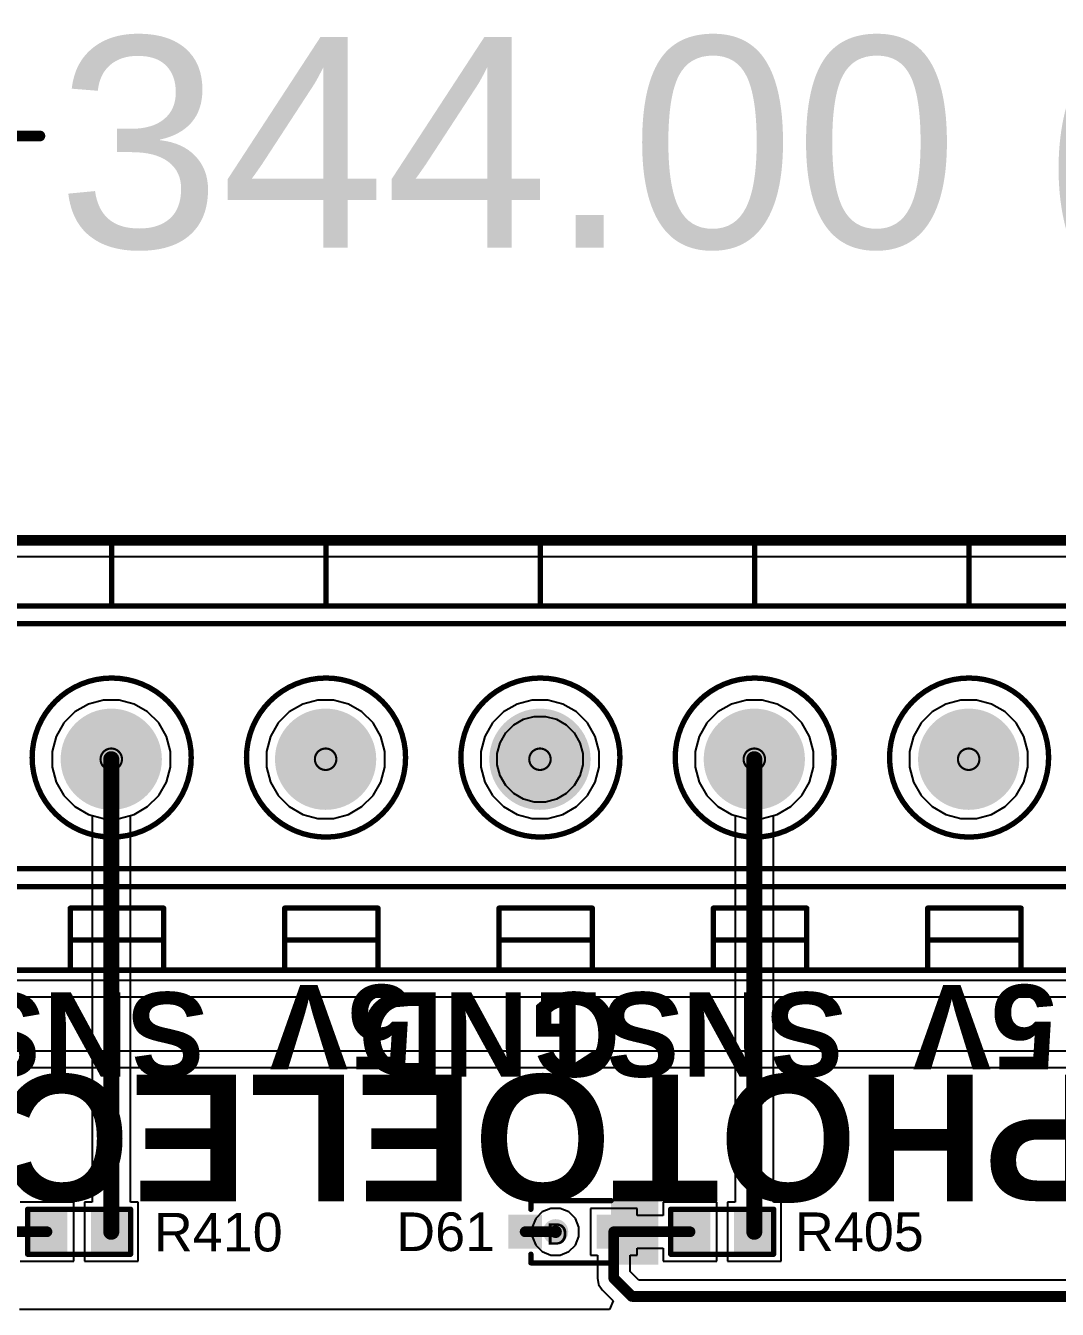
# Model space of a CAD drawing. Header units: inches. Extents: x -11 to 5428, y 0 to 5423.
# Drawn here: x 145.86 to 170.31, y 91.77 to 122.2 of the extents above; entities that cross this region are included whole.
import ezdxf

# ---------------------------------------------------------------- set-up
doc = ezdxf.new("R2010")
doc.units = ezdxf.units.IN
for name, color, linetype in [('Board Outline', 216, 'Continuous'), ('Bottom Layer', 5, 'Continuous'), ('Bottom Solder', 6, 'Continuous'), ('Dimension', 6, 'Continuous'), ('Drill Drawing', 1, 'Continuous'), ('GND', 16, 'Continuous'), ('Multi-Layer', 9, 'Continuous'), ('Pad Holes', 156, 'Continuous'), ('PWR', 76, 'Continuous'), ('Top Layer', 1, 'Continuous'), ('Top Overlay', 2, 'Continuous'), ('Top Paste', 8, 'Continuous'), ('Top Solder', 216, 'Continuous'), ('Via Holes', 16, 'Continuous')]:
    doc.layers.add(name, color=color, linetype=linetype)
doc.styles.add('Arial', font='', dxfattribs={"height": 0.2})
doc.styles.add('Arial_Bold', font='', dxfattribs={"height": 0.2})
doc.styles.get('Arial').set_extended_font_data('Arial')
doc.styles.get('Arial_Bold').set_extended_font_data('Arial', bold=True)

# ---------------------------------------------------------------- blocks, each defined once
blk = doc.blocks.new('SOD323F_93')
at = {"layer": 'Top Layer'}
for points in [[(-1.35, 0.3), (-0.75, 0.3), (-0.75, -0.3), (-1.35, -0.3)], [(0.75, 0.3), (1.35, 0.3), (1.35, -0.3), (0.75, -0.3)]]:
    blk.add_hatch(color=1, dxfattribs=at).paths.add_polyline_path(points)
at = {"layer": 'Top Overlay'}
for points in [[(0.988, 0.386), (2.108, 0.386), (2.108, 0.792), (0.988, 0.792)], [(1.422, -0.406), (2.108, -0.406), (2.108, 0.457), (1.422, 0.457)], [(0.988, -0.783), (2.108, -0.783), (2.108, -0.376), (0.988, -0.376)]]:
    blk.add_hatch(color=2, dxfattribs=at).paths.add_polyline_path(points)
at = {"layer": 'Top Paste'}
for points in [[(-1.35, 0.3), (-0.75, 0.3), (-0.75, -0.3), (-1.35, -0.3)], [(0.75, 0.3), (1.35, 0.3), (1.35, -0.3), (0.75, -0.3)]]:
    blk.add_hatch(color=8, dxfattribs=at).paths.add_polyline_path(points)
at = {"layer": 'Top Solder'}
for points in [[(-1.452, 0.402), (-0.648, 0.402), (-0.648, -0.402), (-1.452, -0.402)], [(0.648, 0.402), (1.452, 0.402), (1.452, -0.402), (0.648, -0.402)]]:
    blk.add_hatch(color=216, dxfattribs=at).paths.add_polyline_path(points)
at = {"layer": 'Top Overlay'}
for points in [[(-0.914, 0.533, 0.127, 0.127, 0), (-0.914, 0.737, 0.127, 0.127, 0)], [(-0.914, 0.737, 0.127, 0.127, 0), (0.988, 0.737, 0.127, 0.127, 0)], [(-0.914, -0.737, 0.127, 0.127, 0), (-0.914, -0.533, 0.127, 0.127, 0)], [(-0.914, -0.737, 0.127, 0.127, 0), (0.988, -0.737, 0.127, 0.127, 0)]]:
    blk.add_lwpolyline(points, format="xyseb", dxfattribs=at)
for points in [[(-0.946, 0.737, 0.0635, 0.0635, 1), (-0.883, 0.737, 0.0635, 0.0635, 1)], [(-0.946, 0.737, 0.0635, 0.0635, 1), (-0.883, 0.737, 0.0635, 0.0635, 1)], [(0.957, 0.737, 0.0635, 0.0635, 1), (1.02, 0.737, 0.0635, 0.0635, 1)], [(-0.946, 0.533, 0.0635, 0.0635, 1), (-0.883, 0.533, 0.0635, 0.0635, 1)], [(-0.946, -0.533, 0.0635, 0.0635, 1), (-0.883, -0.533, 0.0635, 0.0635, 1)], [(-0.946, -0.737, 0.0635, 0.0635, 1), (-0.883, -0.737, 0.0635, 0.0635, 1)], [(-0.946, -0.737, 0.0635, 0.0635, 1), (-0.883, -0.737, 0.0635, 0.0635, 1)], [(0.957, -0.737, 0.0635, 0.0635, 1), (1.02, -0.737, 0.0635, 0.0635, 1)]]:
    blk.add_lwpolyline(points, format="xyseb", close=True, dxfattribs=at)
blk = doc.blocks.new('R___0603_105')
at = {"layer": 'Top Layer'}
for points in [[(-0.381, 0.444), (-0.381, -0.445), (-1.143, -0.445), (-1.143, 0.444)], [(1.143, 0.444), (1.143, -0.445), (0.381, -0.445), (0.381, 0.444)]]:
    blk.add_hatch(color=1, dxfattribs=at).paths.add_polyline_path(points)
at = {"layer": 'Top Paste'}
for points in [[(-0.381, 0.444), (-0.381, -0.445), (-1.143, -0.445), (-1.143, 0.444)], [(1.143, 0.444), (1.143, -0.445), (0.381, -0.445), (0.381, 0.444)]]:
    blk.add_hatch(color=8, dxfattribs=at).paths.add_polyline_path(points)
at = {"layer": 'Top Solder'}
for points in [[(-0.279, 0.546), (-0.279, -0.546), (-1.245, -0.546), (-1.245, 0.546)], [(1.245, 0.546), (1.245, -0.546), (0.279, -0.546), (0.279, 0.546)]]:
    blk.add_hatch(color=216, dxfattribs=at).paths.add_polyline_path(points)
at = {"layer": 'Top Overlay'}
for points in [[(-1.219, -0.533, 0.127, 0.127, 0), (-1.219, 0.533, 0.127, 0.127, 0)], [(-1.219, 0.533, 0.127, 0.127, 0), (1.219, 0.533, 0.127, 0.127, 0)], [(1.219, -0.533, 0.127, 0.127, 0), (1.219, 0.533, 0.127, 0.127, 0)], [(-1.219, -0.533, 0.127, 0.127, 0), (1.219, -0.533, 0.127, 0.127, 0)]]:
    blk.add_lwpolyline(points, format="xyseb", dxfattribs=at)
for points in [[(-1.251, 0.533, 0.0635, 0.0635, 1), (-1.187, 0.533, 0.0635, 0.0635, 1)], [(-1.251, 0.533, 0.0635, 0.0635, 1), (-1.187, 0.533, 0.0635, 0.0635, 1)], [(1.187, 0.533, 0.0635, 0.0635, 1), (1.251, 0.533, 0.0635, 0.0635, 1)], [(1.187, 0.533, 0.0635, 0.0635, 1), (1.251, 0.533, 0.0635, 0.0635, 1)], [(-1.251, -0.533, 0.0635, 0.0635, 1), (-1.187, -0.533, 0.0635, 0.0635, 1)], [(-1.251, -0.533, 0.0635, 0.0635, 1), (-1.187, -0.533, 0.0635, 0.0635, 1)], [(1.187, -0.533, 0.0635, 0.0635, 1), (1.251, -0.533, 0.0635, 0.0635, 1)], [(1.187, -0.533, 0.0635, 0.0635, 1), (1.251, -0.533, 0.0635, 0.0635, 1)]]:
    blk.add_lwpolyline(points, format="xyseb", close=True, dxfattribs=at)
blk = doc.blocks.new('R___0603_110')
at = {"layer": 'Top Layer'}
for points in [[(-0.381, 0.444), (-0.381, -0.445), (-1.143, -0.445), (-1.143, 0.444)], [(1.143, 0.444), (1.143, -0.445), (0.381, -0.445), (0.381, 0.444)]]:
    blk.add_hatch(color=1, dxfattribs=at).paths.add_polyline_path(points)
at = {"layer": 'Top Paste'}
for points in [[(-0.381, 0.444), (-0.381, -0.445), (-1.143, -0.445), (-1.143, 0.444)], [(1.143, 0.444), (1.143, -0.445), (0.381, -0.445), (0.381, 0.444)]]:
    blk.add_hatch(color=8, dxfattribs=at).paths.add_polyline_path(points)
at = {"layer": 'Top Solder'}
for points in [[(-0.279, 0.546), (-0.279, -0.546), (-1.245, -0.546), (-1.245, 0.546)], [(1.245, 0.546), (1.245, -0.546), (0.279, -0.546), (0.279, 0.546)]]:
    blk.add_hatch(color=216, dxfattribs=at).paths.add_polyline_path(points)
at = {"layer": 'Top Overlay'}
for points in [[(-1.219, -0.533, 0.127, 0.127, 0), (-1.219, 0.533, 0.127, 0.127, 0)], [(-1.219, 0.533, 0.127, 0.127, 0), (1.219, 0.533, 0.127, 0.127, 0)], [(1.219, -0.533, 0.127, 0.127, 0), (1.219, 0.533, 0.127, 0.127, 0)], [(-1.219, -0.533, 0.127, 0.127, 0), (1.219, -0.533, 0.127, 0.127, 0)]]:
    blk.add_lwpolyline(points, format="xyseb", dxfattribs=at)
for points in [[(-1.251, 0.533, 0.0635, 0.0635, 1), (-1.187, 0.533, 0.0635, 0.0635, 1)], [(-1.251, 0.533, 0.0635, 0.0635, 1), (-1.187, 0.533, 0.0635, 0.0635, 1)], [(1.187, 0.533, 0.0635, 0.0635, 1), (1.251, 0.533, 0.0635, 0.0635, 1)], [(1.187, 0.533, 0.0635, 0.0635, 1), (1.251, 0.533, 0.0635, 0.0635, 1)], [(-1.251, -0.533, 0.0635, 0.0635, 1), (-1.187, -0.533, 0.0635, 0.0635, 1)], [(-1.251, -0.533, 0.0635, 0.0635, 1), (-1.187, -0.533, 0.0635, 0.0635, 1)], [(1.187, -0.533, 0.0635, 0.0635, 1), (1.251, -0.533, 0.0635, 0.0635, 1)], [(1.187, -0.533, 0.0635, 0.0635, 1), (1.251, -0.533, 0.0635, 0.0635, 1)]]:
    blk.add_lwpolyline(points, format="xyseb", close=True, dxfattribs=at)
blk = doc.blocks.new('DB128V_5_08_12P_GN_S_125')
at = {"layer": 'Bottom Layer'}
h = blk.add_hatch(color=5, dxfattribs=at)
edge = h.paths.add_edge_path()
edge.add_arc((7.62, 0), 1.15, 0, 360)
h = blk.add_hatch(color=5, dxfattribs=at)
edge = h.paths.add_edge_path()
edge.add_arc((12.7, 0), 1.15, 0, 360)
h = blk.add_hatch(color=5, dxfattribs=at)
edge = h.paths.add_edge_path()
edge.add_arc((17.78, 0), 1.15, 0, 360)
h = blk.add_hatch(color=5, dxfattribs=at)
edge = h.paths.add_edge_path()
edge.add_arc((22.86, 0), 1.15, 0, 360)
h = blk.add_hatch(color=5, dxfattribs=at)
edge = h.paths.add_edge_path()
edge.add_arc((27.94, 0), 1.15, 0, 360)
at = {"layer": 'Bottom Solder'}
h = blk.add_hatch(color=6, dxfattribs=at)
edge = h.paths.add_edge_path()
edge.add_arc((7.62, 0), 1.2, 0, 360)
h = blk.add_hatch(color=6, dxfattribs=at)
edge = h.paths.add_edge_path()
edge.add_arc((12.7, 0), 1.2, 0, 360)
h = blk.add_hatch(color=6, dxfattribs=at)
edge = h.paths.add_edge_path()
edge.add_arc((17.78, 0), 1.2, 0, 360)
h = blk.add_hatch(color=6, dxfattribs=at)
edge = h.paths.add_edge_path()
edge.add_arc((22.86, 0), 1.2, 0, 360)
h = blk.add_hatch(color=6, dxfattribs=at)
edge = h.paths.add_edge_path()
edge.add_arc((27.94, 0), 1.2, 0, 360)
at = {"layer": 'GND'}
h = blk.add_hatch(color=16, dxfattribs=at)
edge = h.paths.add_edge_path()
edge.add_arc((7.62, 0), 1.15, 0, 360)
h = blk.add_hatch(color=16, dxfattribs=at)
edge = h.paths.add_edge_path()
edge.add_arc((12.7, 0), 1.15, 0, 360)
h = blk.add_hatch(color=16, dxfattribs=at)
edge = h.paths.add_edge_path()
edge.add_arc((17.78, 0), 1.15, 0, 360)
h = blk.add_hatch(color=16, dxfattribs=at)
edge = h.paths.add_edge_path()
edge.add_arc((22.86, 0), 1.15, 0, 360)
h = blk.add_hatch(color=16, dxfattribs=at)
edge = h.paths.add_edge_path()
edge.add_arc((27.94, 0), 1.15, 0, 360)
at = {"layer": 'Multi-Layer'}
h = blk.add_hatch(color=9, dxfattribs=at)
edge = h.paths.add_edge_path()
edge.add_arc((7.62, 0), 1.15, 0, 360)
h = blk.add_hatch(color=9, dxfattribs=at)
edge = h.paths.add_edge_path()
edge.add_arc((12.7, 0), 1.15, 0, 360)
h = blk.add_hatch(color=9, dxfattribs=at)
edge = h.paths.add_edge_path()
edge.add_arc((17.78, 0), 1.15, 0, 360)
h = blk.add_hatch(color=9, dxfattribs=at)
edge = h.paths.add_edge_path()
edge.add_arc((22.86, 0), 1.15, 0, 360)
h = blk.add_hatch(color=9, dxfattribs=at)
edge = h.paths.add_edge_path()
edge.add_arc((27.94, 0), 1.15, 0, 360)
at = {"layer": 'Pad Holes'}
h = blk.add_hatch(color=7, dxfattribs=at)
edge = h.paths.add_edge_path()
edge.add_arc((7.62, 0), 0.75, 0, 360)
h = blk.add_hatch(color=7, dxfattribs=at)
edge = h.paths.add_edge_path()
edge.add_arc((12.7, 0), 0.75, 0, 360)
h = blk.add_hatch(color=7, dxfattribs=at)
edge = h.paths.add_edge_path()
edge.add_arc((17.78, 0), 0.75, 0, 360)
h = blk.add_hatch(color=7, dxfattribs=at)
edge = h.paths.add_edge_path()
edge.add_arc((22.86, 0), 0.75, 0, 360)
h = blk.add_hatch(color=7, dxfattribs=at)
edge = h.paths.add_edge_path()
edge.add_arc((27.94, 0), 0.75, 0, 360)
at = {"layer": 'PWR'}
h = blk.add_hatch(color=76, dxfattribs=at)
edge = h.paths.add_edge_path()
edge.add_arc((7.62, 0), 1.15, 0, 360)
h = blk.add_hatch(color=76, dxfattribs=at)
edge = h.paths.add_edge_path()
edge.add_arc((12.7, 0), 1.15, 0, 360)
h = blk.add_hatch(color=76, dxfattribs=at)
edge = h.paths.add_edge_path()
edge.add_arc((17.78, 0), 1.15, 0, 360)
h = blk.add_hatch(color=76, dxfattribs=at)
edge = h.paths.add_edge_path()
edge.add_arc((22.86, 0), 1.15, 0, 360)
h = blk.add_hatch(color=76, dxfattribs=at)
edge = h.paths.add_edge_path()
edge.add_arc((27.94, 0), 1.15, 0, 360)
at = {"layer": 'Top Layer'}
h = blk.add_hatch(color=1, dxfattribs=at)
edge = h.paths.add_edge_path()
edge.add_arc((7.62, 0), 1.15, 0, 360)
h = blk.add_hatch(color=1, dxfattribs=at)
edge = h.paths.add_edge_path()
edge.add_arc((12.7, 0), 1.15, 0, 360)
h = blk.add_hatch(color=1, dxfattribs=at)
edge = h.paths.add_edge_path()
edge.add_arc((17.78, 0), 1.15, 0, 360)
h = blk.add_hatch(color=1, dxfattribs=at)
edge = h.paths.add_edge_path()
edge.add_arc((22.86, 0), 1.15, 0, 360)
h = blk.add_hatch(color=1, dxfattribs=at)
edge = h.paths.add_edge_path()
edge.add_arc((27.94, 0), 1.15, 0, 360)
at = {"layer": 'Top Solder'}
h = blk.add_hatch(color=216, dxfattribs=at)
edge = h.paths.add_edge_path()
edge.add_arc((7.62, 0), 1.2, 0, 360)
h = blk.add_hatch(color=216, dxfattribs=at)
edge = h.paths.add_edge_path()
edge.add_arc((12.7, 0), 1.2, 0, 360)
h = blk.add_hatch(color=216, dxfattribs=at)
edge = h.paths.add_edge_path()
edge.add_arc((17.78, 0), 1.2, 0, 360)
h = blk.add_hatch(color=216, dxfattribs=at)
edge = h.paths.add_edge_path()
edge.add_arc((22.86, 0), 1.2, 0, 360)
h = blk.add_hatch(color=216, dxfattribs=at)
edge = h.paths.add_edge_path()
edge.add_arc((27.94, 0), 1.2, 0, 360)
at = {"layer": 'Top Overlay'}
for points in [[(-30.48, 5.2, 0.127, 0.127, 0), (30.48, 5.2, 0.127, 0.127, 0)], [(7.63, 3.632, 0.127, 0.127, 0), (7.63, 5.19, 0.127, 0.127, 0)], [(12.71, 3.632, 0.127, 0.127, 0), (12.71, 5.19, 0.127, 0.127, 0)], [(17.79, 3.632, 0.127, 0.127, 0), (17.79, 5.19, 0.127, 0.127, 0)], [(22.87, 3.632, 0.127, 0.127, 0), (22.87, 5.19, 0.127, 0.127, 0)], [(27.95, 3.632, 0.127, 0.127, 0), (27.95, 5.19, 0.127, 0.127, 0)], [(-30.48, 3.631, 0.127, 0.127, 0), (30.48, 3.631, 0.127, 0.127, 0)], [(-30.48, 3.21, 0.127, 0.127, 0), (30.48, 3.21, 0.127, 0.127, 0)], [(0.44, -2.593, 0.127, 0.127, 0), (30.44, -2.593, 0.127, 0.127, 0)], [(0.44, -3.017, 0.127, 0.127, 0), (30.44, -3.017, 0.127, 0.127, 0)], [(6.65, -5, 0.127, 0.127, 0), (6.65, -3.53, 0.127, 0.127, 0)], [(6.65, -3.53, 0.127, 0.127, 0), (8.861, -3.53, 0.127, 0.127, 0)], [(8.861, -5, 0.127, 0.127, 0), (8.861, -3.53, 0.127, 0.127, 0)], [(11.73, -5, 0.127, 0.127, 0), (11.73, -3.53, 0.127, 0.127, 0)], [(11.73, -3.53, 0.127, 0.127, 0), (13.941, -3.53, 0.127, 0.127, 0)], [(13.941, -5, 0.127, 0.127, 0), (13.941, -3.53, 0.127, 0.127, 0)], [(16.81, -5, 0.127, 0.127, 0), (16.81, -3.53, 0.127, 0.127, 0)], [(16.81, -3.53, 0.127, 0.127, 0), (19.021, -3.53, 0.127, 0.127, 0)], [(19.021, -5, 0.127, 0.127, 0), (19.021, -3.53, 0.127, 0.127, 0)], [(21.89, -5, 0.127, 0.127, 0), (21.89, -3.53, 0.127, 0.127, 0)], [(21.89, -3.53, 0.127, 0.127, 0), (24.101, -3.53, 0.127, 0.127, 0)], [(24.101, -5, 0.127, 0.127, 0), (24.101, -3.53, 0.127, 0.127, 0)], [(26.97, -5, 0.127, 0.127, 0), (26.97, -3.53, 0.127, 0.127, 0)], [(26.97, -3.53, 0.127, 0.127, 0), (29.181, -3.53, 0.127, 0.127, 0)], [(29.181, -5, 0.127, 0.127, 0), (29.181, -3.53, 0.127, 0.127, 0)], [(6.65, -4.287, 0.127, 0.127, 0), (8.861, -4.287, 0.127, 0.127, 0)], [(11.73, -4.287, 0.127, 0.127, 0), (13.941, -4.287, 0.127, 0.127, 0)], [(16.81, -4.287, 0.127, 0.127, 0), (19.021, -4.287, 0.127, 0.127, 0)], [(21.89, -4.287, 0.127, 0.127, 0), (24.101, -4.287, 0.127, 0.127, 0)], [(26.97, -4.287, 0.127, 0.127, 0), (29.181, -4.287, 0.127, 0.127, 0)], [(-30.48, -5, 0.127, 0.127, 0), (30.48, -5, 0.127, 0.127, 0)]]:
    blk.add_lwpolyline(points, format="xyseb", dxfattribs=at)
for points in [[(7.598, 5.19, 0.0635, 0.0635, 1), (7.662, 5.19, 0.0635, 0.0635, 1)], [(12.678, 5.19, 0.0635, 0.0635, 1), (12.742, 5.19, 0.0635, 0.0635, 1)], [(17.758, 5.19, 0.0635, 0.0635, 1), (17.822, 5.19, 0.0635, 0.0635, 1)], [(22.838, 5.19, 0.0635, 0.0635, 1), (22.902, 5.19, 0.0635, 0.0635, 1)], [(27.918, 5.19, 0.0635, 0.0635, 1), (27.982, 5.19, 0.0635, 0.0635, 1)], [(7.598, 3.632, 0.0635, 0.0635, 1), (7.662, 3.632, 0.0635, 0.0635, 1)], [(12.678, 3.632, 0.0635, 0.0635, 1), (12.742, 3.632, 0.0635, 0.0635, 1)], [(17.758, 3.632, 0.0635, 0.0635, 1), (17.822, 3.632, 0.0635, 0.0635, 1)], [(22.838, 3.632, 0.0635, 0.0635, 1), (22.902, 3.632, 0.0635, 0.0635, 1)], [(27.918, 3.632, 0.0635, 0.0635, 1), (27.982, 3.632, 0.0635, 0.0635, 1)], [(9.515, 0.04, 0.127, 0.127, 1), (5.745, 0.04, 0.127, 0.127, 1)], [(14.595, 0.04, 0.127, 0.127, 1), (10.825, 0.04, 0.127, 0.127, 1)], [(19.675, 0.04, 0.127, 0.127, 1), (15.905, 0.04, 0.127, 0.127, 1)], [(24.755, 0.04, 0.127, 0.127, 1), (20.985, 0.04, 0.127, 0.127, 1)], [(29.835, 0.04, 0.127, 0.127, 1), (26.065, 0.04, 0.127, 0.127, 1)], [(5.713, 0.04, 0.0635, 0.0635, 1), (5.776, 0.04, 0.0635, 0.0635, 1)], [(9.483, 0.04, 0.0635, 0.0635, 1), (9.547, 0.04, 0.0635, 0.0635, 1)], [(10.793, 0.04, 0.0635, 0.0635, 1), (10.856, 0.04, 0.0635, 0.0635, 1)], [(14.563, 0.04, 0.0635, 0.0635, 1), (14.627, 0.04, 0.0635, 0.0635, 1)], [(15.873, 0.04, 0.0635, 0.0635, 1), (15.936, 0.04, 0.0635, 0.0635, 1)], [(19.643, 0.04, 0.0635, 0.0635, 1), (19.707, 0.04, 0.0635, 0.0635, 1)], [(20.953, 0.04, 0.0635, 0.0635, 1), (21.016, 0.04, 0.0635, 0.0635, 1)], [(24.723, 0.04, 0.0635, 0.0635, 1), (24.787, 0.04, 0.0635, 0.0635, 1)], [(26.033, 0.04, 0.0635, 0.0635, 1), (26.096, 0.04, 0.0635, 0.0635, 1)], [(29.803, 0.04, 0.0635, 0.0635, 1), (29.867, 0.04, 0.0635, 0.0635, 1)], [(6.618, -3.53, 0.0635, 0.0635, 1), (6.682, -3.53, 0.0635, 0.0635, 1)], [(6.618, -3.53, 0.0635, 0.0635, 1), (6.682, -3.53, 0.0635, 0.0635, 1)], [(8.829, -3.53, 0.0635, 0.0635, 1), (8.893, -3.53, 0.0635, 0.0635, 1)], [(8.829, -3.53, 0.0635, 0.0635, 1), (8.893, -3.53, 0.0635, 0.0635, 1)], [(11.698, -3.53, 0.0635, 0.0635, 1), (11.762, -3.53, 0.0635, 0.0635, 1)], [(11.698, -3.53, 0.0635, 0.0635, 1), (11.762, -3.53, 0.0635, 0.0635, 1)], [(13.909, -3.53, 0.0635, 0.0635, 1), (13.973, -3.53, 0.0635, 0.0635, 1)], [(13.909, -3.53, 0.0635, 0.0635, 1), (13.973, -3.53, 0.0635, 0.0635, 1)], [(16.778, -3.53, 0.0635, 0.0635, 1), (16.842, -3.53, 0.0635, 0.0635, 1)], [(16.778, -3.53, 0.0635, 0.0635, 1), (16.842, -3.53, 0.0635, 0.0635, 1)], [(18.989, -3.53, 0.0635, 0.0635, 1), (19.053, -3.53, 0.0635, 0.0635, 1)], [(18.989, -3.53, 0.0635, 0.0635, 1), (19.053, -3.53, 0.0635, 0.0635, 1)], [(21.858, -3.53, 0.0635, 0.0635, 1), (21.922, -3.53, 0.0635, 0.0635, 1)], [(21.858, -3.53, 0.0635, 0.0635, 1), (21.922, -3.53, 0.0635, 0.0635, 1)], [(24.069, -3.53, 0.0635, 0.0635, 1), (24.133, -3.53, 0.0635, 0.0635, 1)], [(24.069, -3.53, 0.0635, 0.0635, 1), (24.133, -3.53, 0.0635, 0.0635, 1)], [(26.938, -3.53, 0.0635, 0.0635, 1), (27.002, -3.53, 0.0635, 0.0635, 1)], [(26.938, -3.53, 0.0635, 0.0635, 1), (27.002, -3.53, 0.0635, 0.0635, 1)], [(29.149, -3.53, 0.0635, 0.0635, 1), (29.213, -3.53, 0.0635, 0.0635, 1)], [(29.149, -3.53, 0.0635, 0.0635, 1), (29.213, -3.53, 0.0635, 0.0635, 1)], [(6.618, -4.287, 0.0635, 0.0635, 1), (6.682, -4.287, 0.0635, 0.0635, 1)], [(8.829, -4.287, 0.0635, 0.0635, 1), (8.893, -4.287, 0.0635, 0.0635, 1)], [(11.698, -4.287, 0.0635, 0.0635, 1), (11.762, -4.287, 0.0635, 0.0635, 1)], [(13.909, -4.287, 0.0635, 0.0635, 1), (13.973, -4.287, 0.0635, 0.0635, 1)], [(16.778, -4.287, 0.0635, 0.0635, 1), (16.842, -4.287, 0.0635, 0.0635, 1)], [(18.989, -4.287, 0.0635, 0.0635, 1), (19.053, -4.287, 0.0635, 0.0635, 1)], [(21.858, -4.287, 0.0635, 0.0635, 1), (21.922, -4.287, 0.0635, 0.0635, 1)], [(24.069, -4.287, 0.0635, 0.0635, 1), (24.133, -4.287, 0.0635, 0.0635, 1)], [(26.938, -4.287, 0.0635, 0.0635, 1), (27.002, -4.287, 0.0635, 0.0635, 1)], [(29.149, -4.287, 0.0635, 0.0635, 1), (29.213, -4.287, 0.0635, 0.0635, 1)], [(6.618, -5, 0.0635, 0.0635, 1), (6.682, -5, 0.0635, 0.0635, 1)], [(8.829, -5, 0.0635, 0.0635, 1), (8.893, -5, 0.0635, 0.0635, 1)], [(11.698, -5, 0.0635, 0.0635, 1), (11.762, -5, 0.0635, 0.0635, 1)], [(13.909, -5, 0.0635, 0.0635, 1), (13.973, -5, 0.0635, 0.0635, 1)], [(16.778, -5, 0.0635, 0.0635, 1), (16.842, -5, 0.0635, 0.0635, 1)], [(18.989, -5, 0.0635, 0.0635, 1), (19.053, -5, 0.0635, 0.0635, 1)], [(21.858, -5, 0.0635, 0.0635, 1), (21.922, -5, 0.0635, 0.0635, 1)], [(24.069, -5, 0.0635, 0.0635, 1), (24.133, -5, 0.0635, 0.0635, 1)], [(26.938, -5, 0.0635, 0.0635, 1), (27.002, -5, 0.0635, 0.0635, 1)], [(29.149, -5, 0.0635, 0.0635, 1), (29.213, -5, 0.0635, 0.0635, 1)]]:
    blk.add_lwpolyline(points, format="xyseb", close=True, dxfattribs=at)

msp = doc.modelspace()

# ---------------------------------------------------------------- hatches: boundary and pattern name
at = {"layer": 'Bottom Layer'}
h = msp.add_hatch(color=5, dxfattribs=at)
edge = h.paths.add_edge_path()
edge.add_arc((158.416, 93.608), 0.3, 0, 360)
at = {"layer": 'GND'}
h = msp.add_hatch(color=16, dxfattribs=at)
edge = h.paths.add_edge_path()
edge.add_arc((158.416, 93.608), 0.3, 0, 360)
at = {"layer": 'PWR'}
h = msp.add_hatch(color=76, dxfattribs=at)
edge = h.paths.add_edge_path()
edge.add_arc((158.416, 93.608), 0.3, 0, 360)
at = {"layer": 'Top Layer'}
h = msp.add_hatch(color=1, dxfattribs=at)
edge = h.paths.add_edge_path()
edge.add_arc((158.416, 93.608), 0.3, 0, 360)
at = {"layer": 'Via Holes'}
h = msp.add_hatch(color=7, dxfattribs=at)
edge = h.paths.add_edge_path()
edge.add_arc((158.416, 93.608), 0.15, 0, 360)

# ---------------------------------------------------------------- linework, layer by layer
at = {"layer": 'Board Outline'}
msp.add_lwpolyline([(0, 110, 0.254, 0.254, 0), (344, 110, 0.254, 0.254, 0)], format="xyseb", dxfattribs=at)
at = {"layer": 'Bottom Layer'}
for p, q in [((9.715, 109.612), (334.285, 109.612)), ((147.701, 106.213), (147.344, 106.118)), ((148.071, 106.213), (147.701, 106.213)), ((148.428, 106.118), (148.071, 106.213)), ((152.781, 106.213), (152.424, 106.118)), ((153.151, 106.213), (152.781, 106.213)), ((153.508, 106.118), (153.151, 106.213)), ((162.941, 106.213), (162.584, 106.118)), ((163.311, 106.213), (162.941, 106.213)), ((163.668, 106.118), (163.311, 106.213)), ((168.021, 106.213), (167.664, 106.118)), ((168.391, 106.213), (168.021, 106.213)), ((168.748, 106.118), (168.391, 106.213)), ((147.024, 105.933), (146.763, 105.671)), ((147.344, 106.118), (147.024, 105.933)), ((148.748, 105.933), (148.428, 106.118)), ((149.01, 105.671), (148.748, 105.933)), ((152.104, 105.933), (151.843, 105.671)), ((152.424, 106.118), (152.104, 105.933)), ((153.828, 105.933), (153.508, 106.118)), ((154.09, 105.671), (153.828, 105.933)), ((162.264, 105.933), (162.003, 105.671)), ((162.584, 106.118), (162.264, 105.933)), ((163.988, 105.933), (163.668, 106.118)), ((164.25, 105.671), (163.988, 105.933)), ((167.344, 105.933), (167.083, 105.671)), ((167.664, 106.118), (167.344, 105.933)), ((169.068, 105.933), (168.748, 106.118)), ((169.33, 105.671), (169.068, 105.933)), ((146.763, 105.671), (146.578, 105.351)), ((149.194, 105.351), (149.01, 105.671)), ((151.843, 105.671), (151.658, 105.351)), ((154.274, 105.351), (154.09, 105.671)), ((162.003, 105.671), (161.818, 105.351)), ((164.434, 105.351), (164.25, 105.671)), ((167.083, 105.671), (166.898, 105.351)), ((169.514, 105.351), (169.33, 105.671)), ((146.578, 105.351), (146.482, 104.994)), ((149.29, 104.994), (149.194, 105.351)), ((151.658, 105.351), (151.562, 104.994)), ((154.37, 104.994), (154.274, 105.351)), ((161.818, 105.351), (161.722, 104.994)), ((164.53, 104.994), (164.434, 105.351)), ((166.898, 105.351), (166.802, 104.994)), ((169.61, 104.994), (169.514, 105.351)), ((146.482, 104.994), (146.482, 104.624)), ((149.29, 104.624), (149.29, 104.994)), ((151.562, 104.994), (151.562, 104.624)), ((154.37, 104.624), (154.37, 104.994)), ((161.722, 104.994), (161.722, 104.624)), ((164.53, 104.624), (164.53, 104.994)), ((166.802, 104.994), (166.802, 104.624)), ((169.61, 104.624), (169.61, 104.994)), ((146.482, 104.624), (146.578, 104.267)), ((149.194, 104.267), (149.29, 104.624)), ((151.562, 104.624), (151.658, 104.267)), ((154.274, 104.267), (154.37, 104.624)), ((161.722, 104.624), (161.818, 104.267)), ((164.434, 104.267), (164.53, 104.624)), ((166.802, 104.624), (166.898, 104.267)), ((169.514, 104.267), (169.61, 104.624)), ((146.578, 104.267), (146.763, 103.947)), ((149.01, 103.947), (149.194, 104.267)), ((151.658, 104.267), (151.843, 103.947)), ((154.09, 103.947), (154.274, 104.267)), ((161.818, 104.267), (162.003, 103.947)), ((164.25, 103.947), (164.434, 104.267)), ((166.898, 104.267), (167.083, 103.947)), ((169.33, 103.947), (169.514, 104.267)), ((146.763, 103.947), (147.024, 103.686)), ((148.748, 103.686), (149.01, 103.947)), ((151.843, 103.947), (152.104, 103.686)), ((153.828, 103.686), (154.09, 103.947)), ((162.003, 103.947), (162.264, 103.686)), ((163.988, 103.686), (164.25, 103.947)), ((167.083, 103.947), (167.344, 103.686)), ((169.068, 103.686), (169.33, 103.947)), ((147.024, 103.686), (147.344, 103.501)), ((147.344, 103.501), (147.701, 103.405)), ((148.071, 103.405), (148.428, 103.501)), ((148.428, 103.501), (148.748, 103.686)), ((152.104, 103.686), (152.424, 103.501)), ((152.424, 103.501), (152.781, 103.405)), ((153.151, 103.405), (153.508, 103.501)), ((153.508, 103.501), (153.828, 103.686)), ((162.264, 103.686), (162.584, 103.501)), ((162.584, 103.501), (162.941, 103.405)), ((163.311, 103.405), (163.668, 103.501)), ((163.668, 103.501), (163.988, 103.686)), ((167.344, 103.686), (167.664, 103.501)), ((167.664, 103.501), (168.021, 103.405)), ((168.391, 103.405), (168.748, 103.501)), ((168.748, 103.501), (169.068, 103.686)), ((147.701, 103.405), (148.071, 103.405)), ((152.781, 103.405), (153.151, 103.405)), ((162.941, 103.405), (163.311, 103.405)), ((168.021, 103.405), (168.391, 103.405))]:
    msp.add_line(p, q, dxfattribs=at)
at = {"layer": 'Dimension'}
msp.add_lwpolyline([(0, 119.583, 0.254, 0.254, 0), (146.195, 119.583, 0.254, 0.254, 0)], format="xyseb", dxfattribs=at)
msp.add_lwpolyline([(146.132, 119.583, 0.127, 0.127, 1), (146.259, 119.583, 0.127, 0.127, 1)], format="xyseb", close=True, dxfattribs=at)
at = {"layer": 'Drill Drawing'}
for points in [[(148.14, 104.809, 0.0508, 0.0508, 1), (147.632, 104.809, 0.0508, 0.0508, 1)], [(153.22, 104.809, 0.0508, 0.0508, 1), (152.712, 104.809, 0.0508, 0.0508, 1)], [(158.3, 104.809, 0.0508, 0.0508, 1), (157.792, 104.809, 0.0508, 0.0508, 1)], [(163.38, 104.809, 0.0508, 0.0508, 1), (162.872, 104.809, 0.0508, 0.0508, 1)], [(168.46, 104.809, 0.0508, 0.0508, 1), (167.952, 104.809, 0.0508, 0.0508, 1)], [(147.619, 104.809, 0.0254, 0.0254, 1), (147.645, 104.809, 0.0254, 0.0254, 1)], [(148.127, 104.809, 0.0254, 0.0254, 1), (148.153, 104.809, 0.0254, 0.0254, 1)], [(152.699, 104.809, 0.0254, 0.0254, 1), (152.725, 104.809, 0.0254, 0.0254, 1)], [(153.207, 104.809, 0.0254, 0.0254, 1), (153.233, 104.809, 0.0254, 0.0254, 1)], [(157.779, 104.809, 0.0254, 0.0254, 1), (157.805, 104.809, 0.0254, 0.0254, 1)], [(158.287, 104.809, 0.0254, 0.0254, 1), (158.313, 104.809, 0.0254, 0.0254, 1)], [(162.859, 104.809, 0.0254, 0.0254, 1), (162.885, 104.809, 0.0254, 0.0254, 1)], [(163.367, 104.809, 0.0254, 0.0254, 1), (163.393, 104.809, 0.0254, 0.0254, 1)], [(167.939, 104.809, 0.0254, 0.0254, 1), (167.965, 104.809, 0.0254, 0.0254, 1)], [(168.447, 104.809, 0.0254, 0.0254, 1), (168.473, 104.809, 0.0254, 0.0254, 1)]]:
    msp.add_lwpolyline(points, format="xyseb", close=True, dxfattribs=at)
at = {"layer": 'GND'}
for p, q in [((0.388, 109.612), (343.612, 109.612)), ((147.701, 106.213), (147.344, 106.118)), ((148.071, 106.213), (147.701, 106.213)), ((148.428, 106.118), (148.071, 106.213)), ((152.781, 106.213), (152.424, 106.118)), ((153.151, 106.213), (152.781, 106.213)), ((153.508, 106.118), (153.151, 106.213)), ((157.861, 106.213), (157.504, 106.118)), ((158.231, 106.213), (157.861, 106.213)), ((158.588, 106.118), (158.231, 106.213)), ((162.941, 106.213), (162.584, 106.118)), ((163.311, 106.213), (162.941, 106.213)), ((163.668, 106.118), (163.311, 106.213)), ((168.021, 106.213), (167.664, 106.118)), ((168.391, 106.213), (168.021, 106.213)), ((168.748, 106.118), (168.391, 106.213)), ((147.024, 105.933), (146.763, 105.671)), ((147.344, 106.118), (147.024, 105.933)), ((148.748, 105.933), (148.428, 106.118)), ((149.01, 105.671), (148.748, 105.933)), ((152.104, 105.933), (151.843, 105.671)), ((152.424, 106.118), (152.104, 105.933)), ((153.828, 105.933), (153.508, 106.118)), ((154.09, 105.671), (153.828, 105.933)), ((157.184, 105.933), (156.923, 105.671)), ((157.504, 106.118), (157.184, 105.933)), ((158.908, 105.933), (158.588, 106.118)), ((159.17, 105.671), (158.908, 105.933)), ((162.264, 105.933), (162.003, 105.671)), ((162.584, 106.118), (162.264, 105.933)), ((163.988, 105.933), (163.668, 106.118)), ((164.25, 105.671), (163.988, 105.933)), ((167.344, 105.933), (167.083, 105.671)), ((167.664, 106.118), (167.344, 105.933)), ((169.068, 105.933), (168.748, 106.118)), ((169.33, 105.671), (169.068, 105.933)), ((146.763, 105.671), (146.578, 105.351)), ((149.194, 105.351), (149.01, 105.671)), ((151.843, 105.671), (151.658, 105.351)), ((154.274, 105.351), (154.09, 105.671)), ((156.923, 105.671), (156.738, 105.351)), ((157.234, 105.433), (157.423, 105.622)), ((157.423, 105.622), (157.654, 105.756)), ((157.654, 105.756), (157.912, 105.825)), ((157.912, 105.825), (158.18, 105.825)), ((158.18, 105.825), (158.438, 105.756)), ((158.438, 105.756), (158.67, 105.622)), ((158.67, 105.622), (158.859, 105.433)), ((159.354, 105.351), (159.17, 105.671)), ((162.003, 105.671), (161.818, 105.351)), ((164.434, 105.351), (164.25, 105.671)), ((167.083, 105.671), (166.898, 105.351)), ((169.514, 105.351), (169.33, 105.671)), ((146.578, 105.351), (146.482, 104.994)), ((149.29, 104.994), (149.194, 105.351)), ((151.658, 105.351), (151.562, 104.994)), ((154.37, 104.994), (154.274, 105.351)), ((156.738, 105.351), (156.642, 104.994)), ((157.1, 105.201), (157.234, 105.433)), ((158.859, 105.433), (158.992, 105.201)), ((159.45, 104.994), (159.354, 105.351)), ((161.818, 105.351), (161.722, 104.994)), ((164.53, 104.994), (164.434, 105.351)), ((166.898, 105.351), (166.802, 104.994)), ((169.61, 104.994), (169.514, 105.351)), ((146.482, 104.994), (146.482, 104.624)), ((149.29, 104.624), (149.29, 104.994)), ((151.562, 104.994), (151.562, 104.624)), ((154.37, 104.624), (154.37, 104.994)), ((156.642, 104.994), (156.642, 104.624)), ((157.031, 104.943), (157.1, 105.201)), ((158.992, 105.201), (159.062, 104.943)), ((159.45, 104.624), (159.45, 104.994)), ((161.722, 104.994), (161.722, 104.624)), ((164.53, 104.624), (164.53, 104.994)), ((166.802, 104.994), (166.802, 104.624)), ((169.61, 104.624), (169.61, 104.994)), ((157.031, 104.676), (157.031, 104.943)), ((157.1, 104.417), (157.031, 104.676)), ((159.062, 104.676), (158.992, 104.417)), ((159.062, 104.943), (159.062, 104.676)), ((146.482, 104.624), (146.578, 104.267)), ((149.194, 104.267), (149.29, 104.624)), ((151.562, 104.624), (151.658, 104.267)), ((154.274, 104.267), (154.37, 104.624)), ((156.642, 104.624), (156.738, 104.267)), ((157.234, 104.186), (157.1, 104.417)), ((158.992, 104.417), (158.859, 104.186)), ((159.354, 104.267), (159.45, 104.624)), ((161.722, 104.624), (161.818, 104.267)), ((164.434, 104.267), (164.53, 104.624)), ((166.802, 104.624), (166.898, 104.267)), ((169.514, 104.267), (169.61, 104.624)), ((146.578, 104.267), (146.763, 103.947)), ((149.01, 103.947), (149.194, 104.267)), ((151.658, 104.267), (151.843, 103.947)), ((154.09, 103.947), (154.274, 104.267)), ((156.738, 104.267), (156.923, 103.947)), ((157.423, 103.997), (157.234, 104.186)), ((158.859, 104.186), (158.67, 103.997)), ((159.17, 103.947), (159.354, 104.267)), ((161.818, 104.267), (162.003, 103.947)), ((164.25, 103.947), (164.434, 104.267)), ((166.898, 104.267), (167.083, 103.947)), ((169.33, 103.947), (169.514, 104.267)), ((146.763, 103.947), (147.024, 103.686)), ((148.748, 103.686), (149.01, 103.947)), ((151.843, 103.947), (152.104, 103.686)), ((153.828, 103.686), (154.09, 103.947)), ((156.923, 103.947), (157.184, 103.686)), ((157.654, 103.863), (157.423, 103.997)), ((157.912, 103.794), (157.654, 103.863)), ((158.18, 103.794), (157.912, 103.794)), ((158.438, 103.863), (158.18, 103.794)), ((158.67, 103.997), (158.438, 103.863)), ((158.908, 103.686), (159.17, 103.947)), ((162.003, 103.947), (162.264, 103.686)), ((163.988, 103.686), (164.25, 103.947)), ((167.083, 103.947), (167.344, 103.686)), ((169.068, 103.686), (169.33, 103.947)), ((147.024, 103.686), (147.344, 103.501)), ((147.344, 103.501), (147.701, 103.405)), ((148.071, 103.405), (148.428, 103.501)), ((148.428, 103.501), (148.748, 103.686)), ((152.104, 103.686), (152.424, 103.501)), ((152.424, 103.501), (152.781, 103.405)), ((153.151, 103.405), (153.508, 103.501)), ((153.508, 103.501), (153.828, 103.686)), ((157.184, 103.686), (157.504, 103.501)), ((157.504, 103.501), (157.861, 103.405)), ((158.231, 103.405), (158.588, 103.501)), ((158.588, 103.501), (158.908, 103.686)), ((162.264, 103.686), (162.584, 103.501)), ((162.584, 103.501), (162.941, 103.405)), ((163.311, 103.405), (163.668, 103.501)), ((163.668, 103.501), (163.988, 103.686)), ((167.344, 103.686), (167.664, 103.501)), ((167.664, 103.501), (168.021, 103.405)), ((168.391, 103.405), (168.748, 103.501)), ((168.748, 103.501), (169.068, 103.686)), ((147.701, 103.405), (148.071, 103.405)), ((152.781, 103.405), (153.151, 103.405)), ((157.861, 103.405), (158.231, 103.405)), ((162.941, 103.405), (163.311, 103.405)), ((168.021, 103.405), (168.391, 103.405)), ((316.535, 99.568), (10.349, 99.568)), ((10.737, 99.18), (316.535, 99.18))]:
    msp.add_line(p, q, dxfattribs=at)
at = {"layer": 'PWR'}
for p, q in [((0.388, 109.612), (232.286, 109.612)), ((147.701, 106.213), (147.344, 106.118)), ((148.071, 106.213), (147.701, 106.213)), ((148.428, 106.118), (148.071, 106.213)), ((157.861, 106.213), (157.504, 106.118)), ((158.231, 106.213), (157.861, 106.213)), ((158.588, 106.118), (158.231, 106.213)), ((162.941, 106.213), (162.584, 106.118)), ((163.311, 106.213), (162.941, 106.213)), ((163.668, 106.118), (163.311, 106.213)), ((147.024, 105.933), (146.763, 105.671)), ((147.344, 106.118), (147.024, 105.933)), ((148.748, 105.933), (148.428, 106.118)), ((149.01, 105.671), (148.748, 105.933)), ((157.184, 105.933), (156.923, 105.671)), ((157.504, 106.118), (157.184, 105.933)), ((158.908, 105.933), (158.588, 106.118)), ((159.17, 105.671), (158.908, 105.933)), ((162.264, 105.933), (162.003, 105.671)), ((162.584, 106.118), (162.264, 105.933)), ((163.988, 105.933), (163.668, 106.118)), ((164.25, 105.671), (163.988, 105.933)), ((146.763, 105.671), (146.578, 105.351)), ((149.194, 105.351), (149.01, 105.671)), ((156.923, 105.671), (156.738, 105.351)), ((159.354, 105.351), (159.17, 105.671)), ((162.003, 105.671), (161.818, 105.351)), ((164.434, 105.351), (164.25, 105.671)), ((146.578, 105.351), (146.482, 104.994)), ((149.29, 104.994), (149.194, 105.351)), ((156.738, 105.351), (156.642, 104.994)), ((159.45, 104.994), (159.354, 105.351)), ((161.818, 105.351), (161.722, 104.994)), ((164.53, 104.994), (164.434, 105.351)), ((146.482, 104.994), (146.482, 104.624)), ((149.29, 104.624), (149.29, 104.994)), ((156.642, 104.994), (156.642, 104.624)), ((159.45, 104.624), (159.45, 104.994)), ((161.722, 104.994), (161.722, 104.624)), ((164.53, 104.624), (164.53, 104.994)), ((146.482, 104.624), (146.578, 104.267)), ((149.194, 104.267), (149.29, 104.624)), ((156.642, 104.624), (156.738, 104.267)), ((159.354, 104.267), (159.45, 104.624)), ((161.722, 104.624), (161.818, 104.267)), ((164.434, 104.267), (164.53, 104.624)), ((146.578, 104.267), (146.763, 103.947)), ((149.01, 103.947), (149.194, 104.267)), ((156.738, 104.267), (156.923, 103.947)), ((159.17, 103.947), (159.354, 104.267)), ((161.818, 104.267), (162.003, 103.947)), ((164.25, 103.947), (164.434, 104.267)), ((146.763, 103.947), (147.024, 103.686)), ((148.748, 103.686), (149.01, 103.947)), ((156.923, 103.947), (157.184, 103.686)), ((158.908, 103.686), (159.17, 103.947)), ((162.003, 103.947), (162.264, 103.686)), ((163.988, 103.686), (164.25, 103.947)), ((147.024, 103.686), (147.344, 103.501)), ((147.344, 103.501), (147.701, 103.405)), ((148.071, 103.405), (148.428, 103.501)), ((148.428, 103.501), (148.748, 103.686)), ((157.184, 103.686), (157.504, 103.501)), ((157.504, 103.501), (157.861, 103.405)), ((158.231, 103.405), (158.588, 103.501)), ((158.588, 103.501), (158.908, 103.686)), ((162.264, 103.686), (162.584, 103.501)), ((162.584, 103.501), (162.941, 103.405)), ((163.311, 103.405), (163.668, 103.501)), ((163.668, 103.501), (163.988, 103.686)), ((147.701, 103.405), (148.071, 103.405)), ((157.861, 103.405), (158.231, 103.405)), ((162.941, 103.405), (163.311, 103.405)), ((197.688, 97.892), (33.528, 97.892)), ((33.689, 97.503), (197.527, 97.503)), ((158.102, 94.078), (157.946, 93.922)), ((158.305, 94.162), (158.102, 94.078)), ((158.526, 94.162), (158.305, 94.162)), ((158.729, 94.078), (158.526, 94.162)), ((158.885, 93.922), (158.729, 94.078)), ((157.946, 93.922), (157.862, 93.718)), ((158.97, 93.718), (158.885, 93.922)), ((157.862, 93.718), (157.862, 93.498)), ((157.862, 93.498), (157.946, 93.294)), ((158.885, 93.294), (158.97, 93.498)), ((158.97, 93.498), (158.97, 93.718)), ((157.946, 93.294), (158.102, 93.138)), ((158.102, 93.138), (158.305, 93.054)), ((158.526, 93.054), (158.729, 93.138)), ((158.729, 93.138), (158.885, 93.294)), ((158.305, 93.054), (158.526, 93.054))]:
    msp.add_line(p, q, dxfattribs=at)
at = {"layer": 'Top Layer'}
for p, q in [((9.715, 109.612), (323.096, 109.612)), ((147.701, 106.213), (147.344, 106.118)), ((148.071, 106.213), (147.701, 106.213)), ((148.428, 106.118), (148.071, 106.213)), ((152.781, 106.213), (152.424, 106.118)), ((153.151, 106.213), (152.781, 106.213)), ((153.508, 106.118), (153.151, 106.213)), ((162.941, 106.213), (162.584, 106.118)), ((163.311, 106.213), (162.941, 106.213)), ((163.668, 106.118), (163.311, 106.213)), ((168.021, 106.213), (167.664, 106.118)), ((168.391, 106.213), (168.021, 106.213)), ((168.748, 106.118), (168.391, 106.213)), ((147.024, 105.933), (146.763, 105.671)), ((147.344, 106.118), (147.024, 105.933)), ((148.748, 105.933), (148.428, 106.118)), ((149.01, 105.671), (148.748, 105.933)), ((152.104, 105.933), (151.843, 105.671)), ((152.424, 106.118), (152.104, 105.933)), ((153.828, 105.933), (153.508, 106.118)), ((154.09, 105.671), (153.828, 105.933)), ((162.264, 105.933), (162.003, 105.671)), ((162.584, 106.118), (162.264, 105.933)), ((163.988, 105.933), (163.668, 106.118)), ((164.25, 105.671), (163.988, 105.933)), ((167.344, 105.933), (167.083, 105.671)), ((167.664, 106.118), (167.344, 105.933)), ((169.068, 105.933), (168.748, 106.118)), ((169.33, 105.671), (169.068, 105.933)), ((146.763, 105.671), (146.578, 105.351)), ((149.194, 105.351), (149.01, 105.671)), ((151.843, 105.671), (151.658, 105.351)), ((154.274, 105.351), (154.09, 105.671)), ((162.003, 105.671), (161.818, 105.351)), ((164.434, 105.351), (164.25, 105.671)), ((167.083, 105.671), (166.898, 105.351)), ((169.514, 105.351), (169.33, 105.671)), ((146.578, 105.351), (146.482, 104.994)), ((149.29, 104.994), (149.194, 105.351)), ((151.658, 105.351), (151.562, 104.994)), ((154.37, 104.994), (154.274, 105.351)), ((161.818, 105.351), (161.722, 104.994)), ((164.53, 104.994), (164.434, 105.351)), ((166.898, 105.351), (166.802, 104.994)), ((169.61, 104.994), (169.514, 105.351)), ((146.482, 104.994), (146.482, 104.624)), ((149.29, 104.624), (149.29, 104.994)), ((151.562, 104.994), (151.562, 104.624)), ((154.37, 104.624), (154.37, 104.994)), ((161.722, 104.994), (161.722, 104.624)), ((164.53, 104.624), (164.53, 104.994)), ((166.802, 104.994), (166.802, 104.624)), ((169.61, 104.624), (169.61, 104.994)), ((146.482, 104.624), (146.578, 104.267)), ((149.194, 104.267), (149.29, 104.624)), ((151.562, 104.624), (151.658, 104.267)), ((154.274, 104.267), (154.37, 104.624)), ((161.722, 104.624), (161.818, 104.267)), ((164.434, 104.267), (164.53, 104.624)), ((166.802, 104.624), (166.898, 104.267)), ((169.514, 104.267), (169.61, 104.624)), ((146.578, 104.267), (146.763, 103.947)), ((149.01, 103.947), (149.194, 104.267)), ((151.658, 104.267), (151.843, 103.947)), ((154.09, 103.947), (154.274, 104.267)), ((161.818, 104.267), (162.003, 103.947)), ((164.25, 103.947), (164.434, 104.267)), ((166.898, 104.267), (167.083, 103.947)), ((169.33, 103.947), (169.514, 104.267)), ((146.763, 103.947), (147.024, 103.686)), ((148.748, 103.686), (149.01, 103.947)), ((151.843, 103.947), (152.104, 103.686)), ((153.828, 103.686), (154.09, 103.947)), ((162.003, 103.947), (162.264, 103.686)), ((163.988, 103.686), (164.25, 103.947)), ((167.083, 103.947), (167.344, 103.686)), ((169.068, 103.686), (169.33, 103.947)), ((147.024, 103.686), (147.344, 103.501)), ((147.344, 103.501), (147.433, 103.477)), ((147.433, 103.477), (147.433, 94.306)), ((148.339, 103.477), (148.428, 103.501)), ((148.339, 94.306), (148.339, 103.477)), ((148.428, 103.501), (148.748, 103.686)), ((152.104, 103.686), (152.424, 103.501)), ((152.424, 103.501), (152.781, 103.405)), ((153.151, 103.405), (153.508, 103.501)), ((153.508, 103.501), (153.828, 103.686)), ((162.264, 103.686), (162.584, 103.501)), ((162.584, 103.501), (162.673, 103.477)), ((162.673, 103.477), (162.673, 94.306)), ((163.579, 103.477), (163.668, 103.501)), ((163.579, 94.306), (163.579, 103.477)), ((163.668, 103.501), (163.988, 103.686)), ((167.344, 103.686), (167.664, 103.501)), ((167.664, 103.501), (168.021, 103.405)), ((168.391, 103.405), (168.748, 103.501)), ((168.748, 103.501), (169.068, 103.686)), ((152.781, 103.405), (153.151, 103.405)), ((168.021, 103.405), (168.391, 103.405)), ((146.997, 94.306), (145.727, 94.306)), ((146.997, 92.909), (146.997, 94.306)), ((147.433, 94.306), (147.251, 94.306)), ((147.251, 94.306), (147.251, 92.909)), ((148.521, 94.306), (148.339, 94.306)), ((148.521, 92.909), (148.521, 94.306)), ((160.349, 94.162), (159.241, 94.162)), ((159.241, 94.162), (159.241, 93.054)), ((160.349, 93.996), (160.349, 94.162)), ((162.237, 94.306), (160.967, 94.306)), ((160.967, 94.306), (160.967, 93.996)), ((162.237, 92.909), (162.237, 94.306)), ((162.673, 94.306), (162.491, 94.306)), ((162.491, 94.306), (162.491, 92.909)), ((163.761, 94.306), (163.579, 94.306)), ((163.761, 92.909), (163.761, 94.306)), ((160.967, 93.996), (160.349, 93.996)), ((160.349, 93.054), (160.349, 93.219)), ((160.349, 93.219), (160.967, 93.219)), ((160.967, 93.219), (160.967, 92.909)), ((145.727, 92.909), (146.997, 92.909)), ((147.251, 92.909), (148.521, 92.909)), ((159.241, 93.054), (159.406, 93.054)), ((159.406, 93.054), (159.406, 92.505)), ((160.183, 92.666), (160.183, 93.054)), ((160.183, 93.054), (160.349, 93.054)), ((160.967, 92.909), (162.237, 92.909)), ((162.491, 92.909), (163.761, 92.909)), ((159.406, 92.505), (159.436, 92.356)), ((160.387, 92.462), (160.183, 92.666)), ((159.436, 92.356), (159.52, 92.23)), ((159.52, 92.23), (159.778, 91.973)), ((176.125, 92.462), (160.387, 92.462)), ((159.778, 91.973), (159.694, 91.769)), ((159.694, 91.769), (145.708, 91.769))]:
    msp.add_line(p, q, dxfattribs=at)
for points in [[(147.886, 93.608, 0.381, 0.381, 0), (147.886, 104.809, 0.381, 0.381, 0)], [(163.126, 93.608, 0.381, 0.381, 0), (163.126, 104.809, 0.381, 0.381, 0)], [(144.584, 93.608, 0.254, 0.254, 0), (146.362, 93.608, 0.254, 0.254, 0)], [(157.695, 93.608, 0.254, 0.254, 0), (158.416, 93.608, 0.254, 0.254, 0)], [(159.795, 92.505, 0.254, 0.254, 0), (159.795, 93.608, 0.254, 0.254, 0)], [(159.795, 93.608, 0.254, 0.254, 0), (161.602, 93.608, 0.254, 0.254, 0)], [(159.795, 92.505, 0.254, 0.254, 0), (160.226, 92.074, 0.254, 0.254, 0)], [(160.226, 92.074, 0.254, 0.254, 0), (176.125, 92.074, 0.254, 0.254, 0)]]:
    msp.add_lwpolyline(points, format="xyseb", dxfattribs=at)
for points in [[(147.791, 104.809, 0.191, 0.191, 1), (147.981, 104.809, 0.191, 0.191, 1)], [(163.031, 104.809, 0.191, 0.191, 1), (163.221, 104.809, 0.191, 0.191, 1)], [(146.299, 93.608, 0.127, 0.127, 1), (146.426, 93.608, 0.127, 0.127, 1)], [(147.791, 93.608, 0.191, 0.191, 1), (147.981, 93.608, 0.191, 0.191, 1)], [(157.631, 93.608, 0.127, 0.127, 1), (157.758, 93.608, 0.127, 0.127, 1)], [(158.352, 93.608, 0.127, 0.127, 1), (158.479, 93.608, 0.127, 0.127, 1)], [(159.731, 93.608, 0.127, 0.127, 1), (159.858, 93.608, 0.127, 0.127, 1)], [(159.731, 93.608, 0.127, 0.127, 1), (159.858, 93.608, 0.127, 0.127, 1)], [(161.539, 93.608, 0.127, 0.127, 1), (161.666, 93.608, 0.127, 0.127, 1)], [(163.031, 93.608, 0.191, 0.191, 1), (163.221, 93.608, 0.191, 0.191, 1)], [(159.731, 92.505, 0.127, 0.127, 1), (159.858, 92.505, 0.127, 0.127, 1)], [(159.731, 92.505, 0.127, 0.127, 1), (159.858, 92.505, 0.127, 0.127, 1)], [(160.162, 92.074, 0.127, 0.127, 1), (160.289, 92.074, 0.127, 0.127, 1)], [(160.162, 92.074, 0.127, 0.127, 1), (160.289, 92.074, 0.127, 0.127, 1)]]:
    msp.add_lwpolyline(points, format="xyseb", close=True, dxfattribs=at)

# ---------------------------------------------------------------- block references
for name, p in [('DB128V_5_08_12P_GN_S_125', (140.266, 104.809)), ('SOD323F_93', (158.745, 93.608)), ('R___0603_110', (147.124, 93.608)), ('R___0603_105', (162.364, 93.608))]:
    msp.add_blockref(name, p)

# ---------------------------------------------------------------- texts
at = {"layer": 'Dimension', "style": 'Arial'}
msp.add_text('344.00 (mm)', height=5, dxfattribs=at).set_placement((146.602, 116.932))
at = {"layer": 'Drill Drawing', "style": 'Arial'}
msp.add_text('D', height=0.508, dxfattribs=at).set_placement((158.196, 93.303))
at = {"layer": 'Top Overlay', "style": 'Arial_Bold'}
for s, height, p in [('SNS2', 2, (150.148, 99.284)), ('5V', 2, (155.055, 99.46)), ('GND', 2, (159.948, 99.284)), ('SNS1', 2, (165.287, 99.284)), ('5V', 2, (170.295, 99.46)), ('PHOTOELECTRIC SENSOR', 3, (171.374, 97.333))]:
    msp.add_text(s, height=height, rotation=180, dxfattribs=at).set_placement(p)
at = {"layer": 'Top Overlay', "style": 'Arial'}
for s, p in [('R410', (148.895, 93.142)), ('D61', (154.639, 93.151)), ('R405', (164.088, 93.151))]:
    msp.add_text(s, height=0.9144, dxfattribs=at).set_placement(p)

doc.saveas('drawing.dxf')
